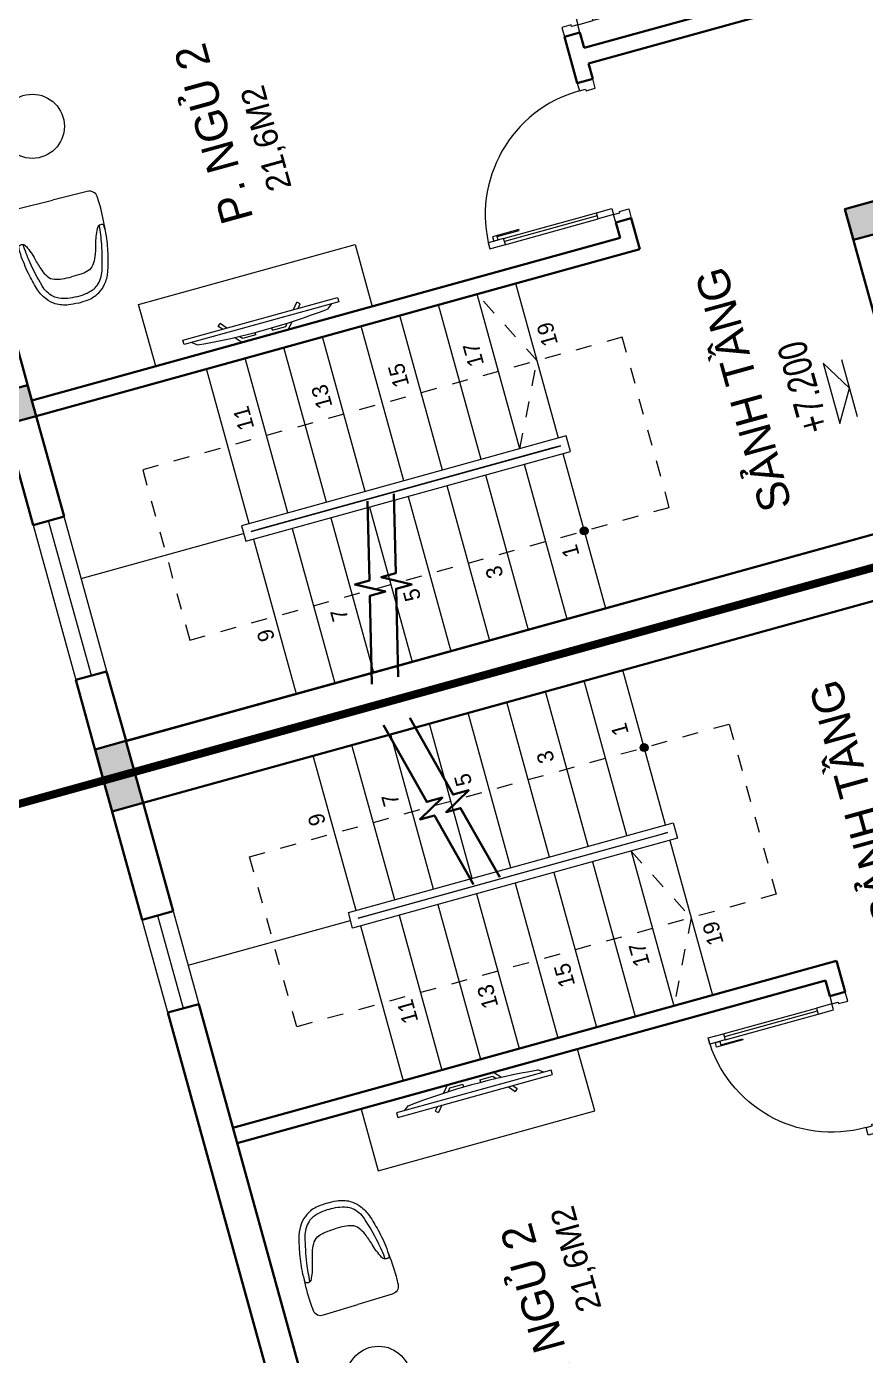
# Model space of a CAD drawing. Header units: metres. Extents: x 568332 to 569219, y 2065964 to 2066430.
# Drawn here: x 568526.66 to 568531.89, y 2066396.78 to 2066405.06 of the extents above; entities that cross this region are included whole.
import ezdxf

# ---------------------------------------------------------------- set-up
doc = ezdxf.new("R2010")
doc.units = ezdxf.units.M
for name, pattern in [('$AUDIT_BAD_LTYPE2', [0]), ('HIDDEN', [0.375, 0.25, -0.125]), ('HIDDEN2', [0.1875, 0.125, -0.0625]), ('X-5M-G-MB PHONGNGU$0$HIDDEN2', [0.1875, 0.125, -0.0625])]:
    doc.linetypes.add(name, pattern=pattern)
doc.layers.get('0').update_dxf_attribs({"linetype": 'CONTINUOUS'})
for name, color, linetype, lineweight in [('-CONCRETE', 1, 'CONTINUOUS', 35), ('-DIM', 9, 'CONTINUOUS', 13), ('-DOOR', 137, 'CONTINUOUS', 9), ('-FURNITURE', 46, 'CONTINUOUS', 9), ('-HATCH', 8, 'CONTINUOUS', 5), ('-KH', 143, 'CONTINUOUS', 13), ('-LINE1', 7, 'CONTINUOUS', 18), ('-LINE2', 252, 'CONTINUOUS', 9), ('-TEXT', 7, 'CONTINUOUS', 15), ('-WALL', 4, 'CONTINUOUS', 35), ('TEXT25', 2, 'CONTINUOUS', 13)]:
    doc.layers.add(name, color=color, linetype=linetype, lineweight=lineweight)
doc.layers.add('-RANH GIOI LO DAT', color=12, linetype='CONTINUOUS')
doc.styles.add('1', font='arial.ttf')
doc.styles.add('SVN_AVO_thuong', font='')
doc.styles.add('T1', font='', dxfattribs={"height": 200})
doc.styles.get('SVN_AVO_thuong').set_extended_font_data('SVN-Avo')
doc.styles.get('T1').set_extended_font_data('VNgeometric Light')

# ---------------------------------------------------------------- blocks, each defined once
blk = doc.blocks.new('XR.MB.LM123$0$tvi 1')
blk.add_lwpolyline([(28.54445810673496, -2.291926648467779e-10), (28.54445810673496, -999.9999999999964), (-7.275957614183426e-12, -1000), (0, 0)], close=True)
for points in [[(28.54445810680045, -50.31958968611434), (52.37372755713295, -80.86315460130209)], [(-24.09820395050338, -235.5599978379832), (-39.09879504836863, -251.7939635238108)], [(0, -255.9952397129928), (-24.09820395050338, -235.5599978379832)], [(0, -284.7849796677438), (-39.09879504836863, -251.7939635238108)], [(69.66229681991535, -315.0836646851385), (111.1934016081432, -350.2927865858655), (111.193401608034, -649.712917566063), (69.68611289083492, -684.9110379843005)], [(89.09002233762294, -445.7449799550195), (89.09002233762294, -359.9578938602899), (70.91298945683957, -344.6203678706661)], [(89.09002233762294, -445.7449799550195), (73.49991829216015, -445.7449799550232)], [(89.09002233768115, -554.2550200447404), (89.09002233773936, -640.0421061392371), (70.91298945678864, -655.3796321293303)], [(89.09002233768115, -554.2550200447404), (73.49991829216015, -554.2550200447404)], [(0, -715.2150203320198), (-39.09879504836863, -748.2060364759491)], [(0, -744.004760287), (-24.09820395050338, -764.4400021620095)], [(-24.09820395050338, -764.4400021620095), (-39.09879504836863, -748.2060364759491)], [(28.54445810674224, -949.680410313882), (52.37372755713295, -919.1368453984578)]]:
    blk.add_lwpolyline(points)
blk.add_arc((-4025.16618952866, -499.9999999999964), 4099.025185406737, 354.1310878512652, 5.868912148527433)
blk = doc.blocks.new('X-5M-DH-2-CORE$0$A$C75E80C28')
at = {"layer": '-LINE2', "linetype": 'Continuous', "ltscale": 2}
for p, q in [((-510.0000099998433, -21.5000000000291), (-510.0000099998579, -50.60000000000582)), ((-506.8000099998899, -21.5000000000291), (-510.0000099998433, -21.5000000000291)), ((-510.0000099998579, -108.5000000000291), (-510.0000099998433, -79.39999999999418)), ((-506.8000099998899, -21.5000000000291), (-506.8000099999044, -50.60000000000582)), ((-506.8000099999044, -108.5000000000291), (-506.8000099998899, -79.39999999999418)), ((-456.2000100000296, -56.79999999998836), (-500.6000099999364, -56.80000000001746)), ((-456.2000100000441, -60), (-500.600009999951, -60.0000000000291)), ((-456.2000100000296, -70), (-500.6000099999364, -70.0000000000291)), ((-456.2000100000296, -73.19999999995343), (-500.6000099999364, -73.19999999998254)), ((-453.2000100000441, -63), (-453.2000100000296, -67)), ((-450.0000099998579, -63), (-450.0000099998433, -67)), ((450.0000100000616, -63), (450.0000100000761, -67)), ((453.200010000015, -63), (453.2000100000296, -67)), ((456.2000100000296, -56.79999999998836), (500.6000100000529, -56.79999999998836)), ((456.200010000015, -60), (500.6000100000383, -60)), ((456.2000100000296, -70), (500.6000100000529, -70)), ((456.2000100000296, -73.19999999995343), (500.6000100000529, -73.19999999995343)), ((506.8000100001227, -21.5), (510.0000100000761, -21.5)), ((506.8000100001227, -21.5), (506.8000100001082, -50.59999999997672)), ((506.8000100001227, -108.5), (506.8000100001227, -79.39999999996508)), ((510.0000100000761, -21.5), (510.0000100000616, -50.59999999997672)), ((510.0000100000761, -108.5), (510.0000100000761, -79.39999999996508)), ((-731.0000002632733, -148.9999999649008), (730.9999997367267, -148.9999999649299)), ((-731.0000002698944, -1304.999999934109), (-731.0000002632733, -148.9999999649008)), ((-556.8000102631631, -112.4999999912397), (-560.0000102631166, -112.4999999912397)), ((456.800009736864, -112.4999999912397), (460.0000097368174, -112.4999999912397)), ((730.9999997301056, -1304.999999934109), (730.9999997367267, -148.9999999649299)), ((-700.0000002632733, -178.9999999649008), (699.9999997367267, -178.9999999649299)), ((-700.0000002699089, -1224.999999934109), (-700.0000002632733, -178.9999999649008)), ((699.9999997300911, -1224.999999934109), (699.9999997367267, -178.9999999649299)), ((-700.0000002699089, -1224.999999934109), (-400.0000002699089, -1224.999999934138)), ((-400.0000002698944, -1304.999999934138), (-400.0000002699089, -1224.999999934138)), ((699.9999997300911, -1224.999999934109), (399.9999997300911, -1224.999999934109)), ((399.9999997301056, -1304.999999934109), (399.9999997300911, -1224.999999934109)), ((839.9999997301056, -1304.999999934109), (-840.0000002698944, -1304.999999934109)), ((-840.0000002698944, -1364.999999934109), (-840.0000002698944, -1304.999999934109)), ((424.9999997301056, -1308.999999934109), (-425.0000002698944, -1308.999999934109)), ((-425.0000002699089, -1342.999999934109), (-425.0000002698944, -1308.999999934109)), ((-2.6989437174052e-07, -1308.999999934109), (-2.699089236557484e-07, -1342.999999934109)), ((424.9999997300911, -1342.999999934109), (424.9999997301056, -1308.999999934109)), ((839.9999997301056, -1364.999999934109), (839.9999997301056, -1304.999999934109)), ((839.9999997301056, -1364.999999934109), (-840.0000002698944, -1364.999999934109)), ((839.9999997301056, -1394.999999934109), (-840.0000002698944, -1394.999999934109)), ((-840.0000002698944, -1394.999999934109), (-840.0000002698944, -1454.999999934109)), ((429.9999997300911, -1405.999999934138), (-430.0000002699089, -1405.999999934109)), ((-430.0000002699089, -1405.999999934109), (-430.0000002698944, -1445.999999934109)), ((424.9999997300911, -1342.999999934109), (-425.0000002699089, -1342.999999934109)), ((-2.699089236557484e-07, -1405.999999934109), (-2.6989437174052e-07, -1445.999999934109)), ((429.9999997300911, -1405.999999934138), (429.9999997301056, -1445.999999934138)), ((839.9999997301056, -1394.999999934109), (839.9999997301056, -1454.999999934109)), ((-840.0000002698944, -1454.999999934109), (-435.0000002698944, -1454.999999934109)), ((-435.0000002698944, -1449.999999934109), (-435.0000002699089, -1459.999999934109)), ((-435.0000002698944, -1449.999999934109), (-400.0000002698944, -1449.999999934138)), ((-435.0000002699089, -1459.999999934109), (-425.0000002699089, -1459.999999934109)), ((-435.0000002698653, -1489.999999934109), (-435.0000002698653, -1499.999999934109)), ((-435.0000002698653, -1489.999999934109), (-425.0000002698653, -1489.999999934109)), ((-433.4000002698012, -1451.599999934086), (-433.4000002698012, -1458.399999934074)), ((-433.4000002698012, -1451.599999934086), (-401.6000002697547, -1451.599999934086)), ((-433.4000002698012, -1458.399999934074), (-425.0000002698944, -1458.399999934074)), ((429.9999997301056, -1445.999999934138), (-430.0000002698944, -1445.999999934109)), ((-425.0000002698944, -1458.399999934074), (-425.0000002699089, -1459.999999934109)), ((-425.0000002698653, -1489.999999934109), (-425.0000002698653, -1491.599999934086)), ((-401.6000002697547, -1451.599999934086), (-401.6000002697256, -1498.399999934074)), ((399.9999997301056, -1449.999999934109), (-400.0000002698944, -1449.999999934138)), ((-400.0000002698944, -1449.999999934138), (-400.0000002698653, -1499.999999934138)), ((399.9999997301056, -1449.999999934109), (399.9999997301347, -1499.999999934109)), ((434.9999997301056, -1449.999999934109), (399.9999997301056, -1449.999999934109)), ((401.5999997301988, -1451.599999934086), (401.5999997302279, -1498.399999934074)), ((433.3999997302453, -1451.599999934086), (401.5999997301988, -1451.599999934086)), ((433.3999997302453, -1458.399999934074), (424.9999997301056, -1458.399999934074)), ((424.9999997301056, -1458.399999934074), (424.9999997301056, -1459.999999934109)), ((434.9999997301056, -1459.999999934109), (424.9999997301056, -1459.999999934109)), ((424.9999997301347, -1489.999999934109), (424.9999997301347, -1491.599999934086)), ((434.9999997301347, -1489.999999934109), (424.9999997301347, -1489.999999934109)), ((433.3999997302453, -1451.599999934086), (433.3999997302453, -1458.399999934074)), ((434.9999997301056, -1449.999999934109), (434.9999997301056, -1459.999999934109)), ((839.9999997301056, -1454.999999934109), (434.9999997301056, -1454.999999934109)), ((434.9999997301347, -1489.999999934109), (434.9999997301347, -1499.999999934109)), ((-435.0000002698653, -1499.999999934109), (-400.0000002698653, -1499.999999934138)), ((-433.4000002697721, -1491.599999934086), (-433.4000002697721, -1498.399999934074)), ((-433.4000002697721, -1491.599999934086), (-425.0000002698653, -1491.599999934086)), ((-433.4000002697721, -1498.399999934074), (-401.6000002697256, -1498.399999934074)), ((434.9999997301347, -1499.999999934109), (399.9999997301347, -1499.999999934109)), ((433.3999997302744, -1498.399999934074), (401.5999997302279, -1498.399999934074)), ((433.3999997302744, -1491.599999934086), (424.9999997301347, -1491.599999934086)), ((433.3999997302744, -1491.599999934086), (433.3999997302744, -1498.399999934074))]:
    blk.add_line(p, q, dxfattribs=at)
for points in [[(-450.0000000000146, 0), (-450, -130), (450, -130), (449.9999999999854, 0)], [(-200, -29), (200.0000000001164, -29), (200.0000000001164, -101), (-200, -101)], [(-36.0000002632587, -583.9999999649008), (35.9999997367413, -583.9999999649008), (35.99999973675585, -983.9999999649008), (-36.00000026324415, -983.9999999649008)]]:
    blk.add_lwpolyline(points, close=True, dxfattribs=at)
for points in [[(-780.0000002632587, -788.9999999649008), (-751.0000002632587, -788.9999999649299, 0.414213562373095), (-750.0000002632733, -787.9999999649008), (-750.0000002632587, -783.9999999649008), (-750.0000002632587, -779.9999999649008, 0.414213562373095), (-751.0000002632733, -778.9999999649299), (-780.0000002632733, -778.9999999649881, -0.2569775838576673), (-784.1207396915852, -781.9399999648449), (-797.9000002631656, -781.939999964874, -0.414213562373095), (-800.9000002631656, -778.939999964874), (-804.0000002632587, -749.4999999649008, 0.414213562373095), (-807.0000002632587, -746.4999999649008), (-812.0000002632587, -746.4999999649008), (-812.0000002632587, -783.9999999649008), (-812.0000002632587, -821.4999999649008), (-807.0000002632587, -821.4999999649008, 0.414213562373095), (-804.0000002632587, -818.4999999649008), (-800.9000002631656, -789.0599999648693, -0.414213562373095), (-797.9000002631656, -786.0599999648693), (-784.1207396915852, -786.0599999648402, -0.2569775838576673), (-780.0000002632587, -788.9999999647553)], [(779.9999997367413, -788.9999999649299), (750.9999997367413, -788.9999999649008, -0.414213562373095), (749.9999997367267, -787.9999999649299), (749.9999997367413, -783.9999999649299), (749.9999997367413, -779.9999999649299, -0.414213562373095), (750.9999997367267, -778.9999999649008), (779.9999997368432, -778.9999999650172, 0.2569775838576673), (784.1207391653006, -781.939999964874), (797.899999736881, -781.9399999648449, 0.414213562373095), (800.899999736881, -778.9399999648449), (803.9999997367413, -749.4999999649008, -0.414213562373095), (806.9999997367413, -746.4999999649008), (811.9999997367413, -746.4999999649008), (811.9999997367413, -783.9999999649008), (811.9999997367413, -821.4999999649008), (806.9999997367413, -821.4999999649008, -0.414213562373095), (803.9999997367413, -818.4999999649008), (800.899999736881, -789.0599999648402, 0.414213562373095), (797.899999736881, -786.0599999648402), (784.1207391653006, -786.0599999648693, 0.2569775838576672), (779.9999997368577, -788.9999999647844)]]:
    blk.add_lwpolyline(points, format="xyb", dxfattribs=at)
for centre, radius, start, end in [((-500.600009999951, -50.60000000000582), 9.400000000001475, 180, 270), ((-500.6000099999364, -79.39999999999418), 9.399999999997844, 90, 180), ((-500.600009999951, -50.60000000000582), 6.200000000004374, 180, 270), ((-500.6000099999364, -79.39999999999418), 6.19999999999734, 90, 180), ((-456.2000100000441, -63), 6.19999999999713, 0, 90), ((-456.2000100000441, -63), 3.000000000000045, 0, 90), ((-456.2000100000296, -67), 6.20000000000076, 270, 0), ((-456.2000100000296, -67), 2.999999999999834, 270, 0), ((456.200010000015, -63), 6.19999999999713, 90, 180), ((456.2000100000296, -67), 6.20000000000076, 180, 270), ((456.200010000015, -63), 3.000000000000045, 90, 180), ((456.2000100000296, -67), 2.999999999999834, 180, 270), ((500.6000100000383, -50.59999999997672), 6.200000000004374, 270, 0), ((500.6000100000383, -50.59999999997672), 9.400000000001475, 270, 0), ((500.6000100000529, -79.39999999996508), 9.399999999997844, 0, 90), ((500.6000100000529, -79.39999999996508), 6.19999999999734, 0, 90)]:
    blk.add_arc(centre, radius, start, end, dxfattribs=at)
blk = doc.blocks.new('A$C5C575821')
at = {"layer": '-CONCRETE'}
h = blk.add_hatch(color=256, dxfattribs=at)
h.dxf.hatch_style = 1
h.paths.add_polyline_path([(-0.00237559899687767, 200.0000000000146), (-0.00237559899687767, 1.455191522836685e-11), (199.9976244010031, 1.455191522836685e-11), (199.9976244010031, 200.0000000000146)])
blk.add_lwpolyline([(-0.00237559899687767, 1.455191522836685e-11), (199.9976244010031, 1.455191522836685e-11), (199.9976244010031, 200.0000000000146), (-0.00237559899687767, 200.0000000000146)], close=True, dxfattribs=at)
blk = doc.blocks.new('A$C3F71457E')
at = {"layer": '-CONCRETE'}
blk.add_lwpolyline([(-8.760252967476845e-09, -100.0000002632005), (0, 400), (-1500, 400.0000000000582), (-1500.00000001755, -1399.999999999942), (-1.754960976541042e-08, -1400), (-7.895869202911854e-08, -900.0000002632005), (199.9999999912397, -900.0000002982852), (199.9999999824504, -1600), (-1700.00000001755, -1600), (-1700, 600), (200, 600), (199.9999999912397, -100.0000002982852), (6.140908226370811e-08, -100.0000002632005)], dxfattribs=at)
at = {"layer": '-LINE1'}
blk.add_line((-7.895869202911854e-08, -900.0000002632005), (-8.760252967476845e-09, -100.0000002632005), dxfattribs=at)
at = {"layer": '-WALL'}
for p in [(-1699.997624401003, 399.9999999999854), (0.00237559899687767, 399.9999999999854), (-1699.997624401081, -1599.999999999959), (0.002375601565972829, -1600.000000021305)]:
    blk.add_blockref('A$C5C575821', p, dxfattribs=at)
at = {"color": 2, "rotation": 90}
blk.add_blockref('X-5M-DH-2-CORE$0$A$C75E80C28', (-1500.00000000876, -499.9999999999418), dxfattribs=at)
blk = doc.blocks.new('*U149')
at = {"linetype": '$AUDIT_BAD_LTYPE2'}
for p, q in [((70, 100), (70, 699.9999999999982)), ((90, 699.9999999999982), (90, 100))]:
    blk.add_line(p, q, dxfattribs=at)
for points in [[(50, 699.9999999999982), (90, 699.9999999999982), (90, 799.9999999999982), (50, 799.9999999999982), (50, 699.9999999999982)], [(50, 702.9059272893337), (50, 100)], [(50, 100), (90, 100), (90, 0), (50, 0), (50, 100)]]:
    blk.add_lwpolyline(points)
for points in [[(118.2698876160139, 594.5156181119073), (118.2698876160139, 764.1349438079906), (90, 764.1349438079906), (90, 735.8650561920058), (112.6159100928053, 735.8650561920058), (112.6159100928053, 594.5156181119073)], [(0, 0), (50, 0), (50, -40), (60, -40), (60, -99.99999999999272), (0, -99.99999999999272)], [(899.9999999999982, 1.3252863207713e-28), (849.9999999999982, 1.3252863207713e-28), (849.9999999999982, -40.00000000000001), (839.9999999999982, -40.00000000000001), (839.9999999999982, -99.99999999999272), (899.9999999999982, -99.99999999999272)]]:
    blk.add_lwpolyline(points, close=True)
at = {"linetype": '$AUDIT_BAD_LTYPE2', "ltscale": 0.3}
blk.add_arc((50, 0), 799.9999999999982, 0, 90, dxfattribs=at)
blk = doc.blocks.new('*U18')
at = {"linetype": '$AUDIT_BAD_LTYPE2'}
for p, q in [((70, 100), (69.99999999999999, 599.9999999999982)), ((89.99999999999999, 599.9999999999982), (90, 100))]:
    blk.add_line(p, q, dxfattribs=at)
for points in [[(49.99999999999999, 599.9999999999982), (89.99999999999999, 599.9999999999982), (89.99999999999999, 699.9999999999982), (49.99999999999999, 699.9999999999982), (49.99999999999999, 599.9999999999982)], [(49.99999999999999, 602.9059272893337), (50, 100)], [(50, 100), (90, 100), (90, 0), (50, 0), (50, 100)]]:
    blk.add_lwpolyline(points)
for points in [[(118.2698876160139, 494.5156181119073), (118.2698876160139, 664.1349438079906), (89.99999999999999, 664.1349438079906), (89.99999999999999, 635.8650561920058), (112.6159100928053, 635.8650561920058), (112.6159100928053, 494.5156181119073)], [(0, 0), (50, 0), (50, -40), (60, -40), (60, -100.0001724930698), (0, -100.0001724930698)], [(799.9999999999982, 7.105427357601134e-15), (749.9999999999982, 7.105427357601134e-15), (749.9999999999982, -40), (739.9999999999982, -40), (739.9999999999982, -100.0001724930698), (799.9999999999982, -100.0001724930698)]]:
    blk.add_lwpolyline(points, close=True)
at = {"linetype": '$AUDIT_BAD_LTYPE2', "ltscale": 0.3}
blk.add_arc((50, 0), 699.9999999999982, 0, 90, dxfattribs=at)
blk = doc.blocks.new('A$C7D524948')
at = {"layer": '-FURNITURE'}
for points in [[(-1.862645149230957e-09, 824.9500000011176, 0.02374928999430728), (-77.15000000130385, 820, 0.1110396266945436), (-175.0999999996275, 786.1500000022352, 0.08516816991690027), (-234.9500000011176, 733.25, 0.08855014736123698), (-281.5499999988824, 649.3499999996275, 0.02790636319614463), (-315.9500000011176, 525.5999999996275, 0.02834164487538841), (-340.4000000022352, 372.8000000007451, 0.04711987010175965), (-341.0999999996275, 283.4000000003725, 0.5135274654112972), (-284.5500000007451, 299.9500000011176, 0.05957759956988055), (-242.5500000026077, 413.6500000003725, -0.03446512451505389), (-213.1500000003725, 507.4499999992549, -0.05927668371543007), (-182.7500000009313, 564.2999999988824, -0.1661460996977688), (-133.4500000011176, 600.4000000003725, -0.0525641271264061), (-75.80000000074506, 611.9500000011176, -0.02855401869774651), (-1.862645149230957e-09, 614.6500000003725, -3.543335205159532)], [(-0.5500000007450581, 774.1500000003725, 0.1055837687742558), (-137.8000000007451, 751.3000000007451, 0.08397584501256396), (-176, 728.25, 0.1493020227225411), (-241.2000000011176, 626.1999999992549, 0.02490854660583826), (-289.25, 424.1500000003725, 0.02643887537121914), (-306.5679914960638, 278.4068524483591, -0.8863330528017872)], [(-0.5500000007450581, 774.1500000003725, -0.1055837687742558), (136.6999999992549, 751.3000000007451, -0.08397584501256396), (174.8999999985099, 728.2500000018626, -0.1493020227225411), (240.0999999986961, 626.1999999992549, -0.02490854660583826), (288.1499999975786, 424.1500000003725, -0.02643887537121914), (305.467991495505, 278.4068524483591, 0.8863330528017872)], [(-1.862645149230957e-09, 824.9500000011176, -0.02374928999430728), (77.14999999850988, 820.0000000018626, -0.1110396266945436), (175.0999999986961, 786.1500000003725, -0.08516816991690027), (234.9499999992549, 733.25, -0.08855014736123698), (281.5499999988824, 649.3499999996275, -0.02790636319614463), (315.9500000011176, 525.5999999996275, -0.02834164487538841), (340.3999999985099, 372.8000000007451, -0.04711987010175965), (341.0999999996275, 283.4000000022352, -0.5135274654112972), (284.5500000007451, 299.9499999992549, -0.05957759956988055), (242.5499999988824, 413.6499999985099, 0.03446512451505389), (213.1499999994412, 507.4500000011176, 0.05927668371543007), (182.75, 564.3000000007451, 0.1661460996977688), (133.4499999983236, 600.4000000003725, 0.0525641271264061), (75.79999999888241, 611.9499999992549, 0.02855401869774651), (-1.862645149230957e-09, 614.6500000003725, 3.543335205159532)], [(-342.8562581948936, 328.1164919566363, 0.02267140514630937), (-350.039135296829, 124.5, 0.01212164544072816), (-345.6391352973878, 57.0500000026077, 0.4055082152921144), (-279.3891352973878, 0), (0, 0)], [(342.8562581939623, 328.1164919547737, -0.02267140514630937), (350.0391352958977, 124.5, -0.01212164544072816), (345.6391352955252, 57.05000000074506, -0.4055082152921144), (279.3891352964565, 0), (0, 0)]]:
    blk.add_lwpolyline(points, format="xyb", dxfattribs=at)
blk = doc.blocks.new('M12-T3')
at = {"layer": '-HATCH', "true_color": 0x8c8896}
h = blk.add_hatch(color=252, dxfattribs=at)
h.dxf.hatch_style = 1
edge = h.paths.add_edge_path()
edge.add_arc((195098.4284226523, -490389.4495477696), 24.62566289535607, 0, 360)
at = {"layer": '-DOOR'}
blk.add_line((195048.2794032762, -487189.6039427214), (196048.2550973545, -487189.452745579), dxfattribs=at)
blk.add_lwpolyline([(196048.2550973369, -487089.4527450579), (195048.255097298, -487089.4365964755), (195048.2550973329, -487289.4365975175), (196048.2550973721, -487289.4527460999)], close=True, dxfattribs=at)
at = {"layer": '-FURNITURE'}
blk.add_lwpolyline([(196798.4567522608, -488089.4240357321), (197198.456752263, -488089.4240357321), (197198.456752263, -489489.4240357321), (196798.4567522607, -489489.4240357321)], close=True, dxfattribs=at)
blk.add_circle((198444.3048672492, -487746.9922341065), 200, dxfattribs=at)
at = {"layer": '-KH'}
blk.add_line((195330.1609752376, -492220.3041004962), (195698.1835270995, -492220.3041004962), dxfattribs=at)
at = {"layer": '-KH', "linetype": 'HIDDEN2', "ltscale": 5}
blk.add_lwpolyline([(196198.4776283682, -487839.4657589504), (195098.4430975308, -487839.4657589504), (195098.4430975308, -490939.4657589503), (196198.4776283682, -490939.4657589503)], close=True, dxfattribs=at)
blk.add_lwpolyline([(195698.4923032462, -490139.4730961742), (196198.5069781251, -490389.4730961742), (196698.5216530031, -490139.4730961742)], dxfattribs=at)
at = {"layer": '-KH'}
blk.add_lwpolyline([(195709.3456827074, -492102.509959525), (195318.9988196299, -492102.5099595251), (195514.1722511687, -492220.3041004962)], close=True, dxfattribs=at)
blk.add_circle((195098.4284226523, -490389.4495477696), 24.62566289535607, dxfattribs=at)
blk.add_solid([(195514.1722511687, -492220.3041004962), (195514.1722511687, -492102.5099595251), (195709.3456827074, -492102.509959525), (195514.1722511687, -492220.3041004962)], dxfattribs=at)
at = {"layer": '-LINE1'}
blk.add_line((195648.4603629495, -487289.5104483676), (195648.4603629495, -488339.4657589504), dxfattribs=at)
at = {"layer": '-LINE1', "lineweight": 18}
for p, q in [((195598.4430975308, -488389.4495477687), (194598.4137477739, -488389.4495477687)), ((195598.4430975305, -488639.4495477687), (194598.4137477737, -488639.4495477687)), ((195698.4776283684, -488639.4657589504), (196698.5069781253, -488639.4657589504)), ((195598.443097531, -488889.4495477687), (194598.4137477741, -488889.4495477687)), ((195698.477628368, -488889.4657589504), (196698.5069781249, -488889.4657589504)), ((195598.443097531, -489139.4495477687), (194598.4137477741, -489139.4495477687)), ((195698.477628368, -489139.4657589504), (196698.5069781249, -489139.4657589504)), ((195598.443097531, -489389.4495477686), (194598.4137477741, -489389.4495477686)), ((195698.477628368, -489389.4657589503), (196698.5069781249, -489389.4657589503)), ((195598.443097531, -489639.4495477686), (194598.4137477741, -489639.4495477686)), ((195698.477628368, -489639.4657589503), (196698.5069781249, -489639.4657589503)), ((195598.443097531, -489889.4495477686), (194598.4137477741, -489889.4495477686)), ((195698.477628368, -489889.4657589503), (196698.5069781249, -489889.4657589503)), ((195598.4430975303, -490139.4495477686), (194598.4137477734, -490139.4495477686)), ((195698.4776283687, -490139.4657589503), (196698.5069781256, -490139.4657589503)), ((195598.4430975308, -490389.4495477686), (194598.4137477739, -490389.4495477686)), ((195698.4776283682, -490389.4657589503), (196698.5069781251, -490389.4657589503))]:
    blk.add_line(p, q, dxfattribs=at)
for points in [[(195698.4776283682, -488339.4657589504), (195598.4430975308, -488339.4657589504), (195598.4430975308, -490439.4657589503), (195698.4776283682, -490439.4657589503)], [(195648.4776283682, -488439.4657589504), (195648.4776283682, -488389.4657589504), (195648.4430975308, -490389.4657589503), (195648.4776283682, -490339.4657589503)]]:
    blk.add_lwpolyline(points, close=True, dxfattribs=at)
at = {"layer": '-LINE1'}
blk.add_lwpolyline([(195698.4776283682, -488389.4657589504), (196698.5069780621, -488389.4657589223)], dxfattribs=at)
at = {"layer": '-RANH GIOI LO DAT', "linetype": 'HIDDEN', "ltscale": 10, "const_width": 50.00000000000002}
blk.add_lwpolyline([(200413.1609008312, -503107.2375879288), (205398.2550961971, -497721.4450850487), (205398.2550969124, -485088.7648229599), (194398.2550973892, -485088.7648229599), (194398.255096674, -503572.7263979912)], close=True, dxfattribs=at)
at = {"layer": '-WALL'}
for p, q in [((194398.2550973376, -487089.4240357348), (195048.2550973328, -487089.4240357349)), ((194398.2550970686, -500753.649166246), (194398.2550973376, -487089.4240357348)), ((195048.2550973327, -487287.4467837144), (195048.2550973328, -487089.4240357349)), ((196047.9930512218, -487089.6042972389), (196047.9930512295, -487289.7538897011)), ((194598.2550973376, -487287.3594691681), (194598.2550974029, -492489.5102775679)), ((194598.2550973376, -487289.4240357348), (195048.2550973327, -487287.4467837144)), ((194598.2550972234, -492489.5102775678), (194598.2550973333, -487289.4240357348)), ((196047.9930512295, -487289.7538897011), (196698.4567522608, -487289.4240357348)), ((196698.4567522608, -487289.4240357348), (196698.4567522627, -491191.4758249805)), ((196798.4567522608, -491091.4758249805), (196798.4567522608, -487289.4240357348)), ((196798.4567522608, -491091.4758249805), (196898.456752259, -491091.4758249805)), ((196898.456752259, -491191.4758249805), (196898.456752259, -491091.4758249805)), ((197798.456752259, -491091.4758249805), (198098.2547018917, -491091.4758249805)), ((198098.2547018917, -491091.4758249805), (198098.2547018917, -491191.4758249805)), ((196898.456752259, -491191.4758249805), (196698.4567522627, -491191.4758249805)), ((197898.2546936308, -491191.4758249806), (197798.456752259, -491191.4758249805)), ((197898.2552477588, -494289.5102775502), (197898.2546936308, -491191.4758249806)), ((198098.2547018917, -491191.4758249805), (197998.2547656651, -491191.4758249805)), ((197998.2547656651, -491191.4758249805), (197998.2547656651, -492991.4758249805))]:
    blk.add_line(p, q, dxfattribs=at)
for points in [[(196047.9930512218, -487089.6042972389), (197848.2305344684, -487089.4600436495), (197848.2305344684, -487289.4240357348), (196798.4567522608, -487289.4240357348)], [(194531.4224000513, -488860.8851445523), (195063.8757685078, -488993.994579937), (195063.8757685078, -489095.2602831651), (195157.226718979, -488923.6052329442), (195157.226718979, -489017.3316326179), (195637.5686824843, -489137.413599118)], [(194531.4224000513, -489030.9281974906), (195063.8757685078, -489164.0376328753), (195063.8757685078, -489265.3033361034), (195157.226718979, -489093.6482858825), (195157.226718979, -489187.3746855562), (195637.5686824843, -489307.4566520563)], [(197798.456752259, -491091.4758249805), (197798.456752259, -491191.4758249805)]]:
    blk.add_lwpolyline(points, dxfattribs=at)
at = {"layer": '-DOOR'}
blk.add_blockref('*U149', (196898.456752259, -491091.4758249805), dxfattribs=at)
at = {"layer": '-DOOR', "xscale": -1, "rotation": 180}
blk.add_blockref('*U18', (198098.2547018916, -491191.4758249805), dxfattribs=at)
at = {"layer": '-FURNITURE', "xscale": 0.8, "yscale": 0.8, "zscale": 0.8, "rotation": 88.60482781393533}
blk.add_blockref('A$C7D524948', (197966.816816728, -487745.1011727196), dxfattribs=at)
at = {"layer": '-FURNITURE', "extrusion": (0, 0, -1), "xscale": -1, "rotation": 180.0036897224084}
blk.add_blockref('XR.MB.LM123$0$tvi 1', (-196909.6147333998, -489296.2432775503), dxfattribs=at)
at = {"layer": '-WALL'}
for p in [(194398.2550971433, -487288.7648252664), (196698.4567520769, -487288.7648252653)]:
    blk.add_blockref('A$C5C575821', p, dxfattribs=at)
at = {"layer": '-WALL', "xscale": -1, "rotation": 270}
blk.add_blockref('A$C3F71457E', (195998.2550973376, -492689.5102775528), dxfattribs=at)
at = {"layer": '-TEXT', "style": 'T1'}
for s, p in [('9', (194962.5157632273, -488353.3076855429)), ('11', (196265.5763406087, -488580.4143647124)), ('7', (194962.5157632273, -488828.7662502463)), ('13', (196265.5763406087, -489086.0595932048)), ('5', (194962.5157632273, -489298.2556789346)), ('15', (196265.5763406087, -489582.4012491745)), ('3', (194962.5157632273, -489830.9519618314)), ('17', (196265.5763406087, -490066.245131669)), ('1', (194962.5157632273, -490322.5875623008)), ('19', (196265.5763406087, -490543.9647545718))]:
    blk.add_text(s, height=100, rotation=359.9999999899487, dxfattribs=at).set_placement(p)
at = {"layer": '-TEXT', "style": '1', "width": 0.75}
blk.add_text('+7.200', height=179.9632709280159, dxfattribs=at).set_placement((195305.1382842174, -492032.3092930937))
at = {"layer": 'TEXT25'}
for s, height, rotation, style, p in [('P. NGỦ 2', 200, 359.9999999899487, 'SVN_AVO_thuong', (197525.2746042476, -488923.0439023051)), ('21,6M2', 150, 1.005123984043621e-08, 'T1', (197648.3619984432, -489204.741444707)), ('SẢNH TẦNG', 200, 359.9999999899487, 'SVN_AVO_thuong', (194903.3835200179, -491679.7106947833))]:
    blk.add_text(s, height=height, rotation=rotation, dxfattribs=dict(at, style=style)).set_placement(p)
blk = doc.blocks.new('*U285')
at = {"linetype": 'X-5M-G-MB PHONGNGU$0$HIDDEN2'}
for points in [[(0, 600.0000000004657), (0, 0), (2181.80704683366, -7.813277997782289e-10), (2181.80704683366, 599.9999999996843)], [(2161.80704683366, 579.999661371611), (2161.80704683366, 19.99966137161112), (20, 20.00000000046566), (20, 580.0000000004657)], [(2161.80704683366, 286.6991212946932), (2161.80704683366, 313.0991212946), (20, 313.0991212953813), (19.99999859370291, 286.6991212952417)], [(113.7817614636733, 319.1750910408318), (109.4317788550979, 319.1750910408318), (109.4317788550979, 280.441767644881), (113.7817614636733, 280.441767644881)], [(227.7817614636733, 319.1750910407849), (223.4317788550979, 319.1750910407849), (223.4317788550979, 280.4417676448341), (227.7817614636733, 280.4417676448341)], [(341.7817614636733, 319.175091040738), (337.4317788550979, 319.175091040738), (337.4317788550979, 280.4417676447872), (341.7817614636733, 280.4417676447872)], [(455.7817614636733, 319.1750910406911), (451.4317788550979, 319.1750910406911), (451.4317788550979, 280.4417676447403), (455.7817614636733, 280.4417676447403)], [(569.7817614636733, 319.1750910406442), (565.431778855098, 319.1750910406442), (565.431778855098, 280.4417676446934), (569.7817614636733, 280.4417676446934)], [(683.7817614636733, 319.1750910405973), (679.431778855098, 319.1750910405973), (679.431778855098, 280.4417676446465), (683.7817614636733, 280.4417676446465)], [(797.7817614636733, 319.1750910405504), (793.431778855098, 319.1750910405504), (793.431778855098, 280.4417676445996), (797.7817614636733, 280.4417676445996)], [(911.7817614636733, 319.1750910405035), (907.431778855098, 319.1750910405035), (907.431778855098, 280.4417676445527), (911.7817614636733, 280.4417676445527)], [(1025.781761463673, 319.1750910404566), (1021.431778855098, 319.1750910404566), (1021.431778855098, 280.4417676445057), (1025.781761463673, 280.4417676445057)], [(1139.781761463673, 319.1750910404097), (1135.431778855098, 319.1750910404097), (1135.431778855098, 280.4417676444588), (1139.781761463673, 280.4417676444588)], [(1253.781761463673, 319.1750910403628), (1249.431778855098, 319.1750910403628), (1249.431778855098, 280.4417676444119), (1253.781761463673, 280.4417676444119)], [(1367.781761463673, 319.1750910403159), (1363.431778855098, 319.1750910403159), (1363.431778855098, 280.441767644365), (1367.781761463673, 280.441767644365)], [(1481.781761463673, 319.175091040269), (1477.431778855098, 319.175091040269), (1477.431778855098, 280.4417676443181), (1481.781761463673, 280.4417676443181)], [(1595.781761463673, 319.175091040222), (1591.431778855098, 319.175091040222), (1591.431778855098, 280.4417676442712), (1595.781761463673, 280.4417676442712)], [(1709.781761463673, 319.1750910401751), (1705.431778855098, 319.1750910401751), (1705.431778855098, 280.4417676442243), (1709.781761463673, 280.4417676442243)], [(1823.781761463673, 319.1750910401282), (1819.431778855098, 319.1750910401282), (1819.431778855098, 280.4417676441774), (1823.781761463673, 280.4417676441774)], [(1937.781761463673, 319.1750910400813), (1933.431778855098, 319.1750910400813), (1933.431778855098, 280.4417676441305), (1937.781761463673, 280.4417676441305)], [(2051.781761463673, 319.1750910400344), (2047.431778855098, 319.1750910400344), (2047.431778855098, 280.4417676440836), (2051.781761463673, 280.4417676440836)]]:
    blk.add_lwpolyline(points, close=True, dxfattribs=at)
for points in [[(122.2409142897814, 313.1103512093413), (122.2409142897814, 515.2497102723445), (100.1765458012815, 515.2497102723445), (100.1765458012815, 313.1103512093413)], [(236.2409142897814, 313.1103512092944), (236.2409142897814, 515.2497102722975), (214.1765458012815, 515.2497102722975), (214.1765458012815, 313.1103512092944)], [(350.2409142897814, 313.1103512092475), (350.2409142897814, 515.2497102722507), (328.1765458012815, 515.2497102722507), (328.1765458012815, 313.1103512092475)], [(464.2409142897814, 313.1103512092006), (464.2409142897814, 515.2497102722037), (442.1765458012815, 515.2497102722037), (442.1765458012815, 313.1103512092006)], [(578.2409142897814, 313.1103512091537), (578.2409142897814, 515.2497102721569), (556.1765458012815, 515.2497102721569), (556.1765458012815, 313.1103512091537)], [(692.2409142897814, 313.1103512091068), (692.2409142897814, 515.24971027211), (670.1765458012815, 515.24971027211), (670.1765458012815, 313.1103512091068)], [(806.2409142897814, 313.1103512090599), (806.2409142897814, 515.249710272063), (784.1765458012815, 515.249710272063), (784.1765458012815, 313.1103512090599)], [(920.2409142897814, 313.110351209013), (920.2409142897814, 515.2497102720162), (898.1765458012815, 515.2497102720162), (898.1765458012815, 313.110351209013)], [(1034.240914289781, 313.1103512089661), (1034.240914289781, 515.2497102719692), (1012.176545801281, 515.2497102719692), (1012.176545801281, 313.1103512089661)], [(1148.240914289781, 313.1103512089192), (1148.240914289781, 515.2497102719224), (1126.176545801281, 515.2497102719224), (1126.176545801281, 313.1103512089192)], [(1262.240914289781, 313.1103512088723), (1262.240914289781, 515.2497102718754), (1240.176545801281, 515.2497102718754), (1240.176545801281, 313.1103512088723)], [(1376.240914289781, 313.1103512088254), (1376.240914289781, 515.2497102718285), (1354.176545801281, 515.2497102718285), (1354.176545801281, 313.1103512088254)], [(1490.240914289781, 313.1103512087785), (1490.240914289781, 515.2497102717816), (1468.176545801281, 515.2497102717816), (1468.176545801281, 313.1103512087785)], [(1604.240914289781, 313.1103512087315), (1604.240914289781, 515.2497102717347), (1582.176545801281, 515.2497102717347), (1582.176545801281, 313.1103512087315)], [(1718.240914289781, 313.1103512086846), (1718.240914289781, 515.2497102716878), (1696.176545801281, 515.2497102716878), (1696.176545801281, 313.1103512086846)], [(1832.240914289781, 313.1103512086377), (1832.240914289781, 515.2497102716409), (1810.176545801281, 515.2497102716409), (1810.176545801281, 313.1103512086377)], [(1946.240914289781, 313.1103512085908), (1946.240914289781, 515.2497102715939), (1924.176545801281, 515.2497102715939), (1924.176545801281, 313.1103512085908)], [(2060.240914289781, 313.1103512085439), (2060.240914289781, 515.2497102715471), (2038.176545801281, 515.2497102715471), (2038.176545801281, 313.1103512085439)], [(100.1765458012815, 286.7103512094345), (100.1765458012815, 92.0852110228024), (122.2409142897814, 92.0852110228024), (122.2409142897814, 286.7103512094345)], [(214.1765458012815, 286.7103512093876), (214.1765458012815, 92.08521102275549), (236.2409142897814, 92.08521102275549), (236.2409142897814, 286.7103512093876)], [(328.1765458012815, 286.7103512093407), (328.1765458012815, 92.08521102270858), (350.2409142897814, 92.08521102270858), (350.2409142897814, 286.7103512093407)], [(442.1765458012815, 286.7103512092938), (442.1765458012815, 92.08521102266168), (464.2409142897814, 92.08521102266168), (464.2409142897814, 286.7103512092938)], [(556.1765458012815, 286.7103512092469), (556.1765458012815, 92.08521102261477), (578.2409142897814, 92.08521102261477), (578.2409142897814, 286.7103512092469)], [(670.1765458012815, 286.7103512092), (670.1765458012815, 92.08521102256786), (692.2409142897814, 92.08521102256786), (692.2409142897814, 286.7103512092)], [(784.1765458012815, 286.7103512091531), (784.1765458012815, 92.08521102252095), (806.2409142897814, 92.08521102252095), (806.2409142897814, 286.7103512091531)], [(898.1765458012815, 286.7103512091062), (898.1765458012815, 92.08521102247404), (920.2409142897814, 92.08521102247404), (920.2409142897814, 286.7103512091062)], [(1012.176545801281, 286.7103512090592), (1012.176545801281, 92.08521102242715), (1034.240914289781, 92.08521102242715), (1034.240914289781, 286.7103512090592)], [(1126.176545801281, 286.7103512090123), (1126.176545801281, 92.08521102238024), (1148.240914289781, 92.08521102238024), (1148.240914289781, 286.7103512090123)], [(1240.176545801281, 286.7103512089654), (1240.176545801281, 92.08521102233333), (1262.240914289781, 92.08521102233333), (1262.240914289781, 286.7103512089654)], [(1354.176545801281, 286.7103512089186), (1354.176545801281, 92.08521102228642), (1376.240914289781, 92.08521102228642), (1376.240914289781, 286.7103512089186)], [(1468.176545801281, 286.7103512088717), (1468.176545801281, 92.0852110222395), (1490.240914289781, 92.0852110222395), (1490.240914289781, 286.7103512088717)], [(1582.176545801281, 286.7103512088247), (1582.176545801281, 92.0852110221926), (1604.240914289781, 92.0852110221926), (1604.240914289781, 286.7103512088247)], [(1696.176545801281, 286.7103512087778), (1696.176545801281, 92.0852110221457), (1718.240914289781, 92.0852110221457), (1718.240914289781, 286.7103512087778)], [(1810.176545801281, 286.7103512087309), (1810.176545801281, 92.08521102209879), (1832.240914289781, 92.08521102209879), (1832.240914289781, 286.7103512087309)], [(1924.176545801281, 286.710351208684), (1924.176545801281, 92.08521102205188), (1946.240914289781, 92.08521102205188), (1946.240914289781, 286.710351208684)], [(2038.176545801281, 286.7103512086371), (2038.176545801281, 92.08521102200497), (2060.240914289781, 92.08521102200497), (2060.240914289781, 286.7103512086371)]]:
    blk.add_lwpolyline(points, dxfattribs=at)
blk = doc.blocks.new('M34-T3')
at = {"layer": '-HATCH', "true_color": 0x8c8896}
h = blk.add_hatch(color=252, dxfattribs=at)
h.dxf.hatch_style = 1
edge = h.paths.add_edge_path()
edge.add_arc((201925.2671127319, -1154755.823040485), 24.62566289535608, 0, 359.9999999999999)
at = {"layer": '-DOOR'}
blk.add_lwpolyline([(201125.2679710388, -1151455.138318062), (201725.2799110413, -1151455.138318062), (201725.2799108028, -1151655.138318062), (201125.2679710388, -1151655.138318062)], close=True, dxfattribs=at)
blk.add_lwpolyline([(201725.2799110413, -1151555.138318062), (201125.2753367424, -1151555.182493925)], dxfattribs=at)
at = {"layer": '-FURNITURE'}
blk.add_lwpolyline([(200225.2387831211, -1152455.797528744), (199825.2387831211, -1152455.797528744), (199825.2387833595, -1153855.797528744), (200225.2387833595, -1153855.797528744)], close=True, dxfattribs=at)
blk.add_circle((198579.3906681538, -1152113.365726948), 200, dxfattribs=at)
at = {"layer": '-KH', "linetype": 'HIDDEN2', "ltscale": 5}
blk.add_lwpolyline([(200825.2179069519, -1152205.839251995), (201925.25243783, -1152205.839251995), (201925.25243783, -1155305.839251995), (200825.2179071903, -1155305.839251995)], close=True, dxfattribs=at)
blk.add_lwpolyline([(201325.2032320499, -1154505.846589088), (200825.1885573864, -1154755.846589088), (200325.173882246, -1154505.846589088)], dxfattribs=at)
at = {"layer": '-KH'}
blk.add_circle((201925.2671127319, -1154755.823040485), 24.62566289535608, dxfattribs=at)
at = {"layer": '-LINE1'}
blk.add_line((201375.2351725101, -1151655.883941174), (201375.2351725101, -1152705.839251995), dxfattribs=at)
at = {"layer": '-LINE1', "lineweight": 18}
for p, q in [((201425.25243783, -1152755.823040485), (202425.2817873955, -1152755.823040724)), ((201325.2179069519, -1153005.839251757), (200325.1885573864, -1153005.839251995)), ((201425.25243783, -1153005.823040485), (202425.2817876339, -1153005.823040724)), ((201325.2179069519, -1153255.839251995), (200325.188557148, -1153255.839251757)), ((201425.2524375916, -1153255.823040724), (202425.2817873955, -1153255.823040724)), ((201325.2179069519, -1153505.839251995), (200325.1885573864, -1153505.839251995)), ((201425.25243783, -1153505.823040485), (202425.2817876339, -1153505.823040724)), ((201325.2179069519, -1153755.839251757), (200325.188557148, -1153755.839251995)), ((201425.2524375916, -1153755.823040485), (202425.2817873955, -1153755.823040724)), ((201325.2179069519, -1154005.839251995), (200325.1885573864, -1154005.839251757)), ((201425.25243783, -1154005.823040724), (202425.2817876339, -1154005.823040724)), ((201325.2179069519, -1154255.839251995), (200325.188557148, -1154255.839251995)), ((201425.2524375916, -1154255.823040485), (202425.2817873955, -1154255.823040724)), ((201325.2179069519, -1154505.839251757), (200325.188557148, -1154505.839251995)), ((201425.25243783, -1154505.823040485), (202425.2817876339, -1154505.823040724)), ((201325.2179071903, -1154755.839251995), (200325.188557148, -1154755.839251757)), ((201425.2524375916, -1154755.823040724), (202425.2817873955, -1154755.823040724))]:
    blk.add_line(p, q, dxfattribs=at)
for points in [[(201325.2179069519, -1152705.839251995), (201425.25243783, -1152705.839251995), (201425.25243783, -1154805.839251995), (201325.2179069519, -1154805.839251995)], [(201375.2179071903, -1152805.839251995), (201375.2179069519, -1152755.839251995), (201375.25243783, -1154755.839251757), (201375.2179069519, -1154705.839251995)]]:
    blk.add_lwpolyline(points, close=True, dxfattribs=at)
at = {"layer": '-LINE1'}
blk.add_lwpolyline([(201325.2179069519, -1152755.839251995), (200325.1885573864, -1152755.839251995)], dxfattribs=at)
at = {"layer": '-RANH GIOI LO DAT', "linetype": 'HIDDEN', "ltscale": 10, "const_width": 50.00000000000004}
blk.add_lwpolyline([(202625.2799110413, -1167939.099892139), (202625.2799110413, -1149455.138317585), (193625.2799105644, -1149455.138317347), (193625.2799098492, -1168635.60278511)], close=True, dxfattribs=at)
at = {"layer": '-WALL', "linetype": 'Continuous', "ltscale": 10}
for p, q in [((201125.2679710388, -1151455.1383183), (195625.2799110413, -1151455.138318062)), ((202625.2799108028, -1151455.138318062), (201725.2799110413, -1151455.138318062)), ((202625.2799108028, -1151455.138318062), (202625.2799110413, -1165119.363445282)), ((200625.2799108028, -1151655.138318062), (195825.2799110413, -1151655.138318062)), ((201125.2826962471, -1151655.138318062), (200625.2799108028, -1151655.138318062)), ((202425.2799110413, -1151655.138318062), (201725.2799108028, -1151655.138318062)), ((202425.2799110413, -1161655.626746178), (202425.282286644, -1151655.138318062))]:
    blk.add_line(p, q, dxfattribs=at)
at = {"layer": '-WALL'}
for p, q in [((201125.2826962471, -1151655.138318062), (201125.2679710388, -1151455.1383183)), ((201725.2799108028, -1151655.138318062), (201725.2799110413, -1151455.138318062)), ((200225.2387833595, -1155457.849318027), (200225.2387833595, -1151655.797528744)), ((200325.2387831211, -1151655.797528744), (200325.2387831211, -1155557.849317789)), ((200225.2387833595, -1155457.849318027), (200125.2387831211, -1155457.849318027)), ((200125.2387831211, -1155557.849318027), (200125.2387831211, -1155457.849318027)), ((200125.2387831211, -1155557.849318027), (200325.2387831211, -1155557.849317789))]:
    blk.add_line(p, q, dxfattribs=at)
for points in [[(202492.2731351852, -1153227.258637428), (201959.8197669983, -1153360.368072987), (201959.8197669983, -1153461.633776188), (201866.4688165188, -1153289.97872591), (201866.4688165188, -1153383.705125332), (201386.1268529892, -1153503.787092209)], [(202492.2731354237, -1153397.301690578), (201959.8197669983, -1153530.41112566), (201959.8197669983, -1153631.676828861), (201866.4688162804, -1153460.021778822), (201866.4688162804, -1153553.748178482), (201386.1268529892, -1153673.830144882)]]:
    blk.add_lwpolyline(points, dxfattribs=at)
at = {"layer": '-DOOR', "xscale": -1}
blk.add_blockref('*U149', (200125.2387831211, -1155457.849318027), dxfattribs=at)
at = {"layer": '-FURNITURE', "xscale": -0.8000000000000003, "yscale": 0.8000000000000003, "zscale": 0.8, "rotation": 271.3951721860647}
blk.add_blockref('A$C7D524948', (199056.8787186146, -1152111.474665642), dxfattribs=at)
at = {"layer": '-FURNITURE', "extrusion": (0, 0, -1), "rotation": 179.9963102775916}
blk.add_blockref('XR.MB.LM123$0$tvi 1', (-200114.0808019638, -1153662.616770267), dxfattribs=at)
at = {"layer": '-FURNITURE', "extrusion": (0, 0, -1), "xscale": 0.9166666666659741, "yscale": 0.9166666666659741, "zscale": -0.916666666665974, "rotation": 180}
blk.add_blockref('*U285', (-195825.4506454468, -1154907.849318027), dxfattribs=at)
at = {"layer": '-WALL'}
blk.add_blockref('A$C5C575821', (202425.282286644, -1151655.138318062), dxfattribs=at)
at = {"layer": '-TEXT', "style": 'T1'}
for s, p in [('9', (201999.2750103474, -1152719.68117857)), ('11', (200658.1191949844, -1152946.787857533)), ('7', (201994.5131056309, -1153195.139743328)), ('13', (200615.2620518208, -1153452.433086157)), ('5', (201994.5131056309, -1153664.629171848)), ('15', (200615.2620518208, -1153948.774742126)), ('3', (201994.5131053925, -1154197.325454712)), ('17', (200615.2620520592, -1154432.618624687)), ('1', (202037.3702483177, -1154688.961055279)), ('19', (200620.0239567757, -1154910.338247538))]:
    blk.add_text(s, height=100, rotation=1.598264265782983e-06, dxfattribs=at).set_placement(p)
at = {"layer": 'TEXT25'}
for s, height, style, p in [('P. NGỦ 2', 200, 'SVN_AVO_thuong', (198126.9923598766, -1153289.417395592)), ('21,6M2', 150, 'T1', (198632.4763941765, -1153571.114937305)), ('SẢNH TẦNG', 200, 'SVN_AVO_thuong', (200463.1691584587, -1156046.084187984))]:
    blk.add_text(s, height=height, rotation=1.598264265782983e-06, dxfattribs=dict(at, style=style)).set_placement(p)

msp = doc.modelspace()

# ---------------------------------------------------------------- block references
at = {"layer": '-WALL', "color": 2, "true_color": 0xf1eb1f, "xscale": 0.001, "yscale": 0.001, "zscale": 0.001, "rotation": 105.4590240793294}
msp.add_blockref('M12-T3', (568109.4904218079, 2066083.165826503), dxfattribs=at)

# ---------------------------------------------------------------- next in the draw order: block references
at = {"layer": '-DIM', "xscale": 0.001, "yscale": 0.001, "zscale": 0.001, "rotation": 105.4590240781182}
msp.add_blockref('M34-T3', (567471.3528490951, 2065898.150150233), dxfattribs=at)

doc.saveas('drawing.dxf')
